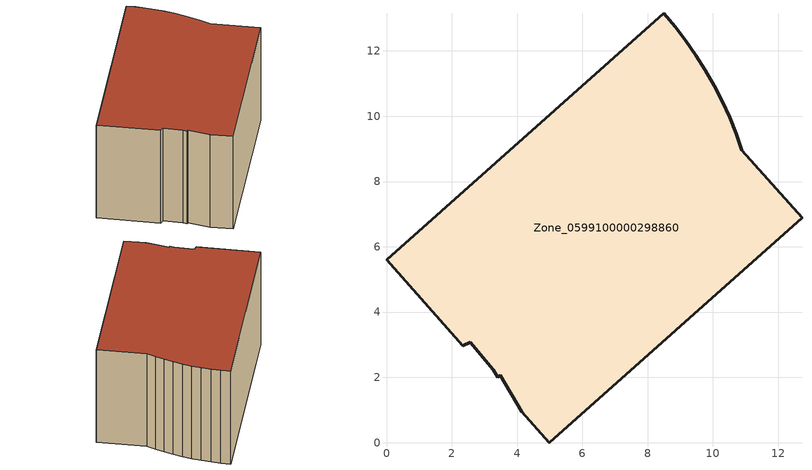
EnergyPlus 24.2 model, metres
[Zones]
Zone_0599100000298860
 floor ground (C_G): 4.14,0.95 3.48,2.06 3.41,2 3.27,2.23 2.56,3.07 2.34,2.97 0,5.6 8.49,13.15 8.84,12.74 9.17,12.31 9.48,11.87 9.77,11.41 10.04,10.94 10.29,10.46 10.51,9.96 10.71,9.46 10.89,8.95 12.73,6.89 4.99,0 z0
 wall outside (C_F): 4.99,0 12.73,6.89 10.89,8.95 10.71,9.46 10.51,9.96 10.29,10.46 10.04,10.94 9.77,11.41 9.48,11.87 9.17,12.31 8.84,12.74 8.49,13.15 0,5.6 2.34,2.97 2.56,3.07 3.27,2.23 3.41,2 3.48,2.06 4.14,0.95 4.99,0 z0:6.14
 roof outside (C_R): 3.48,2.06 4.14,0.95 4.99,0 12.73,6.89 10.89,8.95 10.71,9.46 10.51,9.96 10.29,10.46 10.04,10.94 9.77,11.41 9.48,11.87 9.17,12.31 8.84,12.74 8.49,13.15 0,5.6 2.34,2.97 2.56,3.07 3.27,2.23 3.41,2 z6.14
[BUILDING]
Pand.0599100000298860: North Axis=0; Terrain=City; Loads Convergence Tolerance Value=0.04; Temperature Convergence Tolerance Value=0.4; Solar Distribution=FullExterior; Maximum Number of Warmup Days=25; Minimum Number of Warmup Days=1
[Site:Location]
Rotterdam.The.Hague.AP_ZH_NLD Design_Conditions: Latitude=51.96; Longitude=4.45; Time Zone=1; Elevation=-4.5
[SITE:GROUNDTEMPERATURE:BUILDINGSURFACE]
18, 18, 18, 18, 18, 18, 18, 18, 18, 18, 18, 18
[MATERIAL] Thermal Absorptance=0.9; Solar Absorptance=0.7; Visible Absorptance=0.7
Name | Roughness | Thickness | Conductivity | Density | Specific Heat
G.TI.1975-1991 | MediumSmooth | 0.15 | 0.288461 | 540 | 1210
F.TI.1975-1991 | Rough | 0.3 | 0.230769 | 1920 | 840
R.TI.1975-1991 | MediumRough | 0.2 | 0.153846 | 1500 | 1000
[CONSTRUCTION]
C_G: G.TI.1975-1991
C_F: F.TI.1975-1991
C_R: R.TI.1975-1991
[ZONE]
Zone_0599100000298860: Type=1; Multiplier=1; Ceiling Height=Autocalculate; Volume=Autocalculate; Floor Area=autocalculate; Part of Total Floor Area=Yes
[ZONEINFILTRATION:DESIGNFLOWRATE]
Infil_Zone_0599100000298860: Zone or ZoneList or Space or SpaceList=Zone_0599100000298860; Schedule=AlwaysOn; Design Flow Rate Calculation Method=Flow/Area; Flow Rate per Floor Area=0.003; Constant Term Coefficient=1; Temperature Term Coefficient=0; Velocity Term Coefficient=0; Velocity Squared Term Coefficient=0
[HVACTEMPLATE:ZONE:IDEALLOADSAIRSYSTEM]
Zone_0599100000298860: Maximum Heating Supply Air Temperature=50; Minimum Cooling Supply Air Temperature=13; Maximum Heating Supply Air Humidity Ratio=0.0156; Minimum Cooling Supply Air Humidity Ratio=0.0077; Heating Limit=NoLimit; Cooling Limit=NoLimit; Dehumidification Control Type=ConstantSensibleHeatRatio; Cooling Sensible Heat Ratio=0.7; Dehumidification Setpoint=60; Humidification Control Type=None; Humidification Setpoint=30; Outdoor Air Method=None; Outdoor Air Flow Rate per Person=0.00944; Outdoor Air Flow Rate per Zone Floor Area=0; Outdoor Air Flow Rate per Zone=0; Demand Controlled Ventilation Type=None; Outdoor Air Economizer Type=NoEconomizer; Heat Recovery Type=None; Sensible Heat Recovery Effectiveness=0.7; Latent Heat Recovery Effectiveness=0.65
[ZONECONTROL:THERMOSTAT]
ThermostatControl_Zone_0599100000298860: Zone or ZoneList=Zone_0599100000298860; Control Type Schedule=DualSetpointControlType; Control 1=Thermostat_Zone_0599100000298860; Temperature Difference Between Cutout And Setpoint=0
[THERMOSTATSETPOINT:DUALSETPOINT]
Thermostat_Zone_0599100000298860: Heating Setpoint Temperature Schedule=HeatingSetpoint_Zone_0599100000298860; Cooling Setpoint Temperature Schedule=CoolingSetpoint_Zone_0599100000298860
[SCHEDULE:COMPACT]
HeatingSetpoint_Zone_0599100000298860: Through: 12/31, For: AllDays, Until: 24:00, 21
CoolingSetpoint_Zone_0599100000298860: Through: 12/31, For: AllDays, Until: 24:00, 24
DualSetpointControlType: Through: 12/31, For: AllDays, Until: 24:00, 4
AlwaysOn: Through: 12/31, For: AllDays, Until: 24:00, 1
